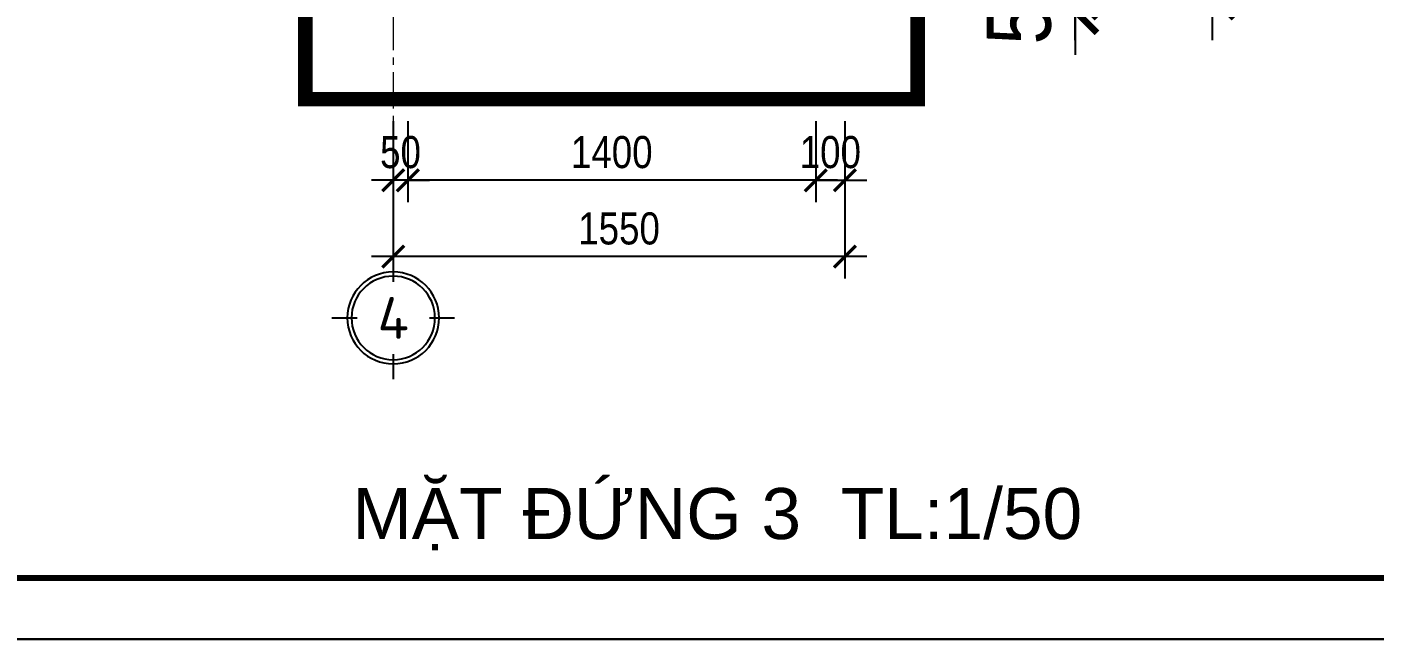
# Model space of a CAD drawing. Header units: inches. Extents: x 236662 to 497023, y -248575 to 81795.
# Drawn here: x 288411 to 293034, y -223672 to -221572 of the extents above; entities that cross this region are included whole.
import ezdxf
from ezdxf.enums import TextEntityAlignment as Align

# ---------------------------------------------------------------- set-up
doc = ezdxf.new("R2010")
doc.units = ezdxf.units.IN
doc.header["$LTSCALE"] = 10
doc.header["$MEASUREMENT"] = 0
doc.linetypes.add('ACAD_ISO02W100', pattern=[15, 12, -3])
doc.linetypes.add('CENTER', pattern=[2, 1.25, -0.25, 0.25, -0.25])
for name, color, linetype in [('01. HP_TEXT', 9, 'Continuous'), ('07. HP_KY HIEU', 43, 'Continuous'), ('08. HP_DIM', 118, 'Continuous'), ('TEXT', 2, 'Continuous')]:
    doc.layers.add(name, color=color, linetype=linetype)
for name, color, linetype, lineweight in [('02. HP_BE TONG', 1, 'Continuous', 35), ('05. HP_TRUC', 251, 'CENTER', 5), ('06. HP_THAY 1', 134, 'Continuous', 15)]:
    doc.layers.add(name, color=color, linetype=linetype, lineweight=lineweight)
doc.layers.add('Tpl_Bound', color=1, linetype='Continuous', plot=False)
doc.styles.add('ISOCP50', font='ISOCPEUR.TTF')
doc.styles.add('TEXT (none)', font='Arial.ttf')
doc.styles.add('text2', font='VHELVCN.TTF')
doc.dimstyles.new('AL-100', dxfattribs={"dimtxt": 220, "dimasz": 150, "dimexe": 150, "dimexo": 150, "dimgap": 80, "dimtad": 1, "dimdec": 0, "dimzin": 9, "dimtxsty": 'text2', "dimblk": 'ARCHTICK', "dimcen": 1, "dimdle": 150, "dimclrd": 256, "dimclre": 256, "dimclrt": 7, "dimadec": 0, "dimazin": 0, "dimtfac": 1, "dimtdec": 0, "dimtix": 1, "dimtmove": 2, "dimatfit": 3, "dimldrblk": 'ARCHTICK', "dimfxl": 1, "dimtolj": 1, "dimtzin": 0, "dimlwd": -1, "dimlwe": -1, "dimarcsym": 0})
doc.dimstyles.new('AL-100 (1-50)', dxfattribs={"dimscale": 0.5, "dimtxt": 220, "dimasz": 150, "dimexe": 150, "dimexo": 150, "dimgap": 80, "dimtad": 1, "dimdec": 0, "dimzin": 9, "dimtxsty": 'text2', "dimblk": 'ARCHTICK', "dimcen": 1, "dimdle": 150, "dimclrd": 256, "dimclre": 256, "dimclrt": 7, "dimadec": 0, "dimazin": 0, "dimtfac": 1, "dimtdec": 0, "dimtix": 1, "dimtmove": 2, "dimatfit": 3, "dimldrblk": 'ARCHTICK', "dimfxl": 1, "dimtolj": 1, "dimtzin": 0, "dimlwd": -1, "dimlwe": -1, "dimarcsym": 0})

# ---------------------------------------------------------------- blocks, each defined once
blk = doc.blocks.new('KHUNG TEN A-3')
at = {"layer": '02. HP_BE TONG', "color": 1, "const_width": 0.5}
blk.add_lwpolyline([(15, 5), (415, 5), (415, 292), (15, 292)], close=True, dxfattribs=at)
at = {"layer": '06. HP_THAY 1'}
blk.add_lwpolyline([(0, 297), (420, 297), (420, 0), (0, 0)], close=True, dxfattribs=at)
at = {"layer": 'Defpoints'}
blk.add_lwpolyline([(0, 0), (420, 0), (420, 297), (0, 297)], close=True, dxfattribs=at)
blk = doc.blocks.new('_ArchTick')
at = {"color": 0, "linetype": 'ByBlock', "const_width": 0.15}
blk.add_lwpolyline([(-0.5, -0.5), (0.5, 0.5)], dxfattribs=at)
blk = doc.blocks.new('*D840')
at = {"layer": '08. HP_DIM', "transparency": 16777216}
for p, q in [((291118.1, -221894.4), (291118.1, -222172.8)), ((291218.1, -221894.4), (291218.1, -222172.8)), ((291118.1, -222097.8), (291043.1, -222097.8)), ((291118.1, -222097.8), (291218.1, -222097.8)), ((291218.1, -222097.8), (291293.1, -222097.8))]:
    blk.add_line(p, q, dxfattribs=at)
at = {"layer": 'Defpoints', "color": 0, "transparency": 16777216}
for p in [(291118.1, -221819.4), (291218.1, -221819.4), (291218.1, -222097.8)]:
    blk.add_point(p, dxfattribs=at)
at = {"layer": '08. HP_DIM', "transparency": 16777216, "xscale": 75, "yscale": 75, "zscale": 75}
blk.add_blockref('_ArchTick', (291118.1, -222097.8), dxfattribs=at)
at = {"layer": '08. HP_DIM', "transparency": 16777216, "xscale": 75, "yscale": 75, "zscale": 75, "rotation": 180}
blk.add_blockref('_ArchTick', (291218.1, -222097.8), dxfattribs=at)
at = {"layer": '08. HP_DIM', "color": 7, "transparency": 16777216, "insert": (291168.1, -222001.6), "char_height": 110, "attachment_point": 5, "style": 'text2'}
blk.add_mtext('\\A1;100', dxfattribs=at)
blk = doc.blocks.new('*D841')
at = {"layer": '08. HP_DIM', "transparency": 16777216}
for p, q in [((289718.1, -221894.4), (289718.1, -222172.8)), ((291118.1, -221894.4), (291118.1, -222172.8)), ((291193.1, -222097.8), (289643.1, -222097.8))]:
    blk.add_line(p, q, dxfattribs=at)
at = {"layer": 'Defpoints', "color": 0, "transparency": 16777216}
for p in [(289718.1, -221819.4), (291118.1, -221819.4), (289718.1, -222097.8)]:
    blk.add_point(p, dxfattribs=at)
at = {"layer": '08. HP_DIM', "transparency": 16777216, "xscale": 75, "yscale": 75, "zscale": 75, "rotation": 180}
blk.add_blockref('_ArchTick', (289718.1, -222097.8), dxfattribs=at)
at = {"layer": '08. HP_DIM', "transparency": 16777216, "xscale": 75, "yscale": 75, "zscale": 75}
blk.add_blockref('_ArchTick', (291118.1, -222097.8), dxfattribs=at)
at = {"layer": '08. HP_DIM', "color": 7, "transparency": 16777216, "insert": (290418.1, -222001.6), "char_height": 110, "attachment_point": 5, "style": 'text2'}
blk.add_mtext('\\A1;1400', dxfattribs=at)
blk = doc.blocks.new('*D842')
at = {"layer": '08. HP_DIM', "transparency": 16777216}
for p, q in [((289668.1, -221894.4), (289668.1, -222172.8)), ((289718.1, -221894.4), (289718.1, -222172.8)), ((289668.1, -222097.8), (289593.1, -222097.8)), ((289718.1, -222097.8), (289668.1, -222097.8)), ((289718.1, -222097.8), (289793.1, -222097.8))]:
    blk.add_line(p, q, dxfattribs=at)
at = {"layer": 'Defpoints', "color": 0, "transparency": 16777216}
for p in [(289668.1, -221819.4), (289718.1, -221819.4), (289668.1, -222097.8)]:
    blk.add_point(p, dxfattribs=at)
at = {"layer": '08. HP_DIM', "transparency": 16777216, "xscale": 75, "yscale": 75, "zscale": 75}
blk.add_blockref('_ArchTick', (289668.1, -222097.8), dxfattribs=at)
at = {"layer": '08. HP_DIM', "transparency": 16777216, "xscale": 75, "yscale": 75, "zscale": 75, "rotation": 180}
blk.add_blockref('_ArchTick', (289718.1, -222097.8), dxfattribs=at)
at = {"layer": '08. HP_DIM', "color": 7, "transparency": 16777216, "insert": (289693.1, -222001.6), "char_height": 110, "attachment_point": 5, "style": 'text2'}
blk.add_mtext('\\A1;50', dxfattribs=at)
blk = doc.blocks.new('*D843')
at = {"layer": '08. HP_DIM', "transparency": 16777216}
for p, q in [((289668.1, -221894.4), (289668.1, -222434.7)), ((291218.1, -221894.4), (291218.1, -222434.7)), ((291293.1, -222359.7), (289593.1, -222359.7))]:
    blk.add_line(p, q, dxfattribs=at)
at = {"layer": 'Defpoints', "color": 0, "transparency": 16777216}
for p in [(289668.1, -221819.4), (291218.1, -221819.4), (289668.1, -222359.7)]:
    blk.add_point(p, dxfattribs=at)
at = {"layer": '08. HP_DIM', "transparency": 16777216, "xscale": 75, "yscale": 75, "zscale": 75, "rotation": 180}
blk.add_blockref('_ArchTick', (289668.1, -222359.7), dxfattribs=at)
at = {"layer": '08. HP_DIM', "transparency": 16777216, "xscale": 75, "yscale": 75, "zscale": 75}
blk.add_blockref('_ArchTick', (291218.1, -222359.7), dxfattribs=at)
at = {"layer": '08. HP_DIM', "color": 7, "transparency": 16777216, "insert": (290443.1, -222263.5), "char_height": 110, "attachment_point": 5, "style": 'text2'}
blk.add_mtext('\\A1;1550', dxfattribs=at)
blk = doc.blocks.new('grid test1')
at = {"ltscale": 20}
for p, q in [((0, 440), (0, 260)), ((-260, 0), (-440, 0)), ((440, 0), (260, 0)), ((0, -260), (0, -440))]:
    blk.add_line(p, q, dxfattribs=at)
at = {"color": 251, "ltscale": 20, "true_color": 0x636466}
for radius in [330, 300]:
    blk.add_circle((0, 0), radius, dxfattribs=at)
at = {"layer": '01. HP_TEXT', "color": 2, "ltscale": 20, "true_color": 0xf1eb1f, "style": 'ISOCP50'}
blk.add_attdef('GRID', text='', height=300, dxfattribs=at).set_placement((-36.9, 0.3), align=Align.MIDDLE_CENTER)
blk = doc.blocks.new('*D1260')
at = {"layer": '08. HP_DIM', "transparency": 16777216}
for p, q in [((292008.4, -221466.7), (292008.4, -221316.7)), ((291618.1, -221466.7), (292158.4, -221466.7)), ((292008.4, -221516.7), (292008.4, -221466.7)), ((291618.1, -221516.7), (292158.4, -221516.7)), ((292008.4, -221516.7), (292008.4, -221666.7))]:
    blk.add_line(p, q, dxfattribs=at)
at = {"layer": 'Defpoints', "color": 0, "transparency": 16777216}
for p in [(291468.1, -221466.7), (292008.4, -221466.7), (291468.1, -221516.7)]:
    blk.add_point(p, dxfattribs=at)
at = {"layer": '08. HP_DIM', "transparency": 16777216, "xscale": 150, "yscale": 150, "zscale": 150}
for p, rotation in [((292008.4, -221466.7), 270), ((292008.4, -221516.7), 90)]:
    blk.add_blockref('_ArchTick', p, dxfattribs=dict(at, rotation=rotation))
at = {"layer": '08. HP_DIM', "color": 7, "transparency": 16777216, "insert": (291816, -221491.7), "char_height": 220, "attachment_point": 5, "rotation": 90, "style": 'text2'}
blk.add_mtext('\\A1;50', dxfattribs=at)
blk = doc.blocks.new('*D1261')
at = {"layer": '08. HP_DIM', "transparency": 16777216}
for p, q in [((292008.4, -221616.7), (292008.4, -220317)), ((291618.1, -220467), (292158.4, -220467)), ((291618.1, -221466.7), (292158.4, -221466.7))]:
    blk.add_line(p, q, dxfattribs=at)
at = {"layer": 'Defpoints', "color": 0, "transparency": 16777216}
for p in [(291468.1, -220467), (292008.4, -220467), (291468.1, -221466.7)]:
    blk.add_point(p, dxfattribs=at)
at = {"layer": '08. HP_DIM', "transparency": 16777216, "xscale": 150, "yscale": 150, "zscale": 150}
for p, rotation in [((292008.4, -220467), 90), ((292008.4, -221466.7), 270)]:
    blk.add_blockref('_ArchTick', p, dxfattribs=dict(at, rotation=rotation))
at = {"layer": '08. HP_DIM', "color": 7, "transparency": 16777216, "insert": (291816, -220966.9), "char_height": 220, "attachment_point": 5, "rotation": 90, "style": 'text2'}
blk.add_mtext('\\A1;1000', dxfattribs=at)
blk = doc.blocks.new('*D1264')
at = {"layer": '08. HP_DIM', "transparency": 16777216}
for p, q in [((292478.4, -217816.7), (292478.4, -221616.7)), ((291618.1, -217966.7), (292628.4, -217966.7)), ((291618.1, -221466.7), (292628.4, -221466.7))]:
    blk.add_line(p, q, dxfattribs=at)
at = {"layer": 'Defpoints', "color": 0, "transparency": 16777216}
for p in [(291468.1, -217966.7), (291468.1, -221466.7), (292478.4, -221466.7)]:
    blk.add_point(p, dxfattribs=at)
at = {"layer": '08. HP_DIM', "transparency": 16777216, "xscale": 150, "yscale": 150, "zscale": 150}
for p, rotation in [((292478.4, -217966.7), 90), ((292478.4, -221466.7), 270)]:
    blk.add_blockref('_ArchTick', p, dxfattribs=dict(at, rotation=rotation))
at = {"layer": '08. HP_DIM', "color": 7, "transparency": 16777216, "insert": (292286, -219716.7), "char_height": 220, "attachment_point": 5, "rotation": 90, "style": 'text2'}
blk.add_mtext('\\A1;3500', dxfattribs=at)

msp = doc.modelspace()

# ---------------------------------------------------------------- linework, layer by layer
at = {"layer": '05. HP_TRUC', "ltscale": 10}
msp.add_line((289668.1, -218126.7), (289668.1, -222359.7), dxfattribs=at)
at = {"layer": '07. HP_KY HIEU', "linetype": 'ACAD_ISO02W100', "ltscale": 5, "const_width": 50}
msp.add_lwpolyline([(291468.1, -217738.2), (289366.7, -217738.2), (289366.7, -221819.4), (291468.1, -221819.4)], close=True, dxfattribs=at)
at = {"layer": 'Tpl_Bound', "color": 1}
for points in [[(282444.5, -223671.7), (282444.5, -211219.9), (300149.2, -211219.9), (300149.2, -223671.7)], [(282444.5, -236123.6), (282444.5, -223671.7), (300149.2, -223671.7), (300149.2, -236123.6)]]:
    msp.add_lwpolyline(points, close=True, dxfattribs=at)

# ---------------------------------------------------------------- block references
at = {"color": 1, "xscale": 41.92548438755171, "yscale": 41.92548438755171, "zscale": 41.92548438755171}
msp.add_blockref('KHUNG TEN A-3', (282444.5, -223671.7, -318.6), dxfattribs=at)
at = {"layer": '07. HP_KY HIEU', "ltscale": 20}
ref = msp.add_blockref('grid test1', (289668.1, -222569.9), dxfattribs=dict(at, xscale=-0.477750000078231, yscale=0.477750000078231, zscale=0.477750000078231))
ref.add_attrib('GRID', '4', dxfattribs={"layer": 'TEXT', "ltscale": 20, "height": 143.3, "style": 'ISOCP50'}).set_placement((289668.1, -222569.9), align=Align.MIDDLE_CENTER)

# ---------------------------------------------------------------- texts
at = {"layer": '01. HP_TEXT', "style": 'TEXT (none)'}
msp.add_text('MẶT ĐỨNG 3  TL:1/50', height=175, dxfattribs=at).set_placement((289527.9, -223328.7, -234.4))

# ---------------------------------------------------------------- dimensions: what is measured, and where the dimension line sits
at = {"layer": '08. HP_DIM'}
for base, p1, p2, angle, dimstyle, picture, middle in [((292478.4, -221466.7), (291468.1, -217966.7), (291468.1, -221466.7), 90, 'AL-100', '*D1264', (292286, -219716.7)), ((292008.4, -220467), (291468.1, -221466.7), (291468.1, -220467), 90, 'AL-100', '*D1261', (291816, -220966.9)), ((292008.4, -221466.7), (291468.1, -221516.7), (291468.1, -221466.7), 90, 'AL-100', '*D1260', (291816, -221491.7)), ((289668.1, -222097.8), (289718.1, -221819.4), (289668.1, -221819.4), 180, 'AL-100 (1-50)', '*D842', (289693.1, -222001.6)), ((289668.1, -222359.7), (291218.1, -221819.4), (289668.1, -221819.4), 180, 'AL-100 (1-50)', '*D843', (290443.1, -222263.5)), ((289718.1, -222097.8), (291118.1, -221819.4), (289718.1, -221819.4), 180, 'AL-100 (1-50)', '*D841', (290418.1, -222001.6)), ((291218.1, -222097.8), (291118.1, -221819.4), (291218.1, -221819.4), 180, 'AL-100 (1-50)', '*D840', (291168.1, -222001.6))]:
    dim = msp.add_linear_dim(base=base, p1=p1, p2=p2, angle=angle, dimstyle=dimstyle, dxfattribs=at)
    dim.commit()
    dim.dimension.update_dxf_attribs({"geometry": picture, "text_midpoint": middle})

doc.saveas('drawing.dxf')
